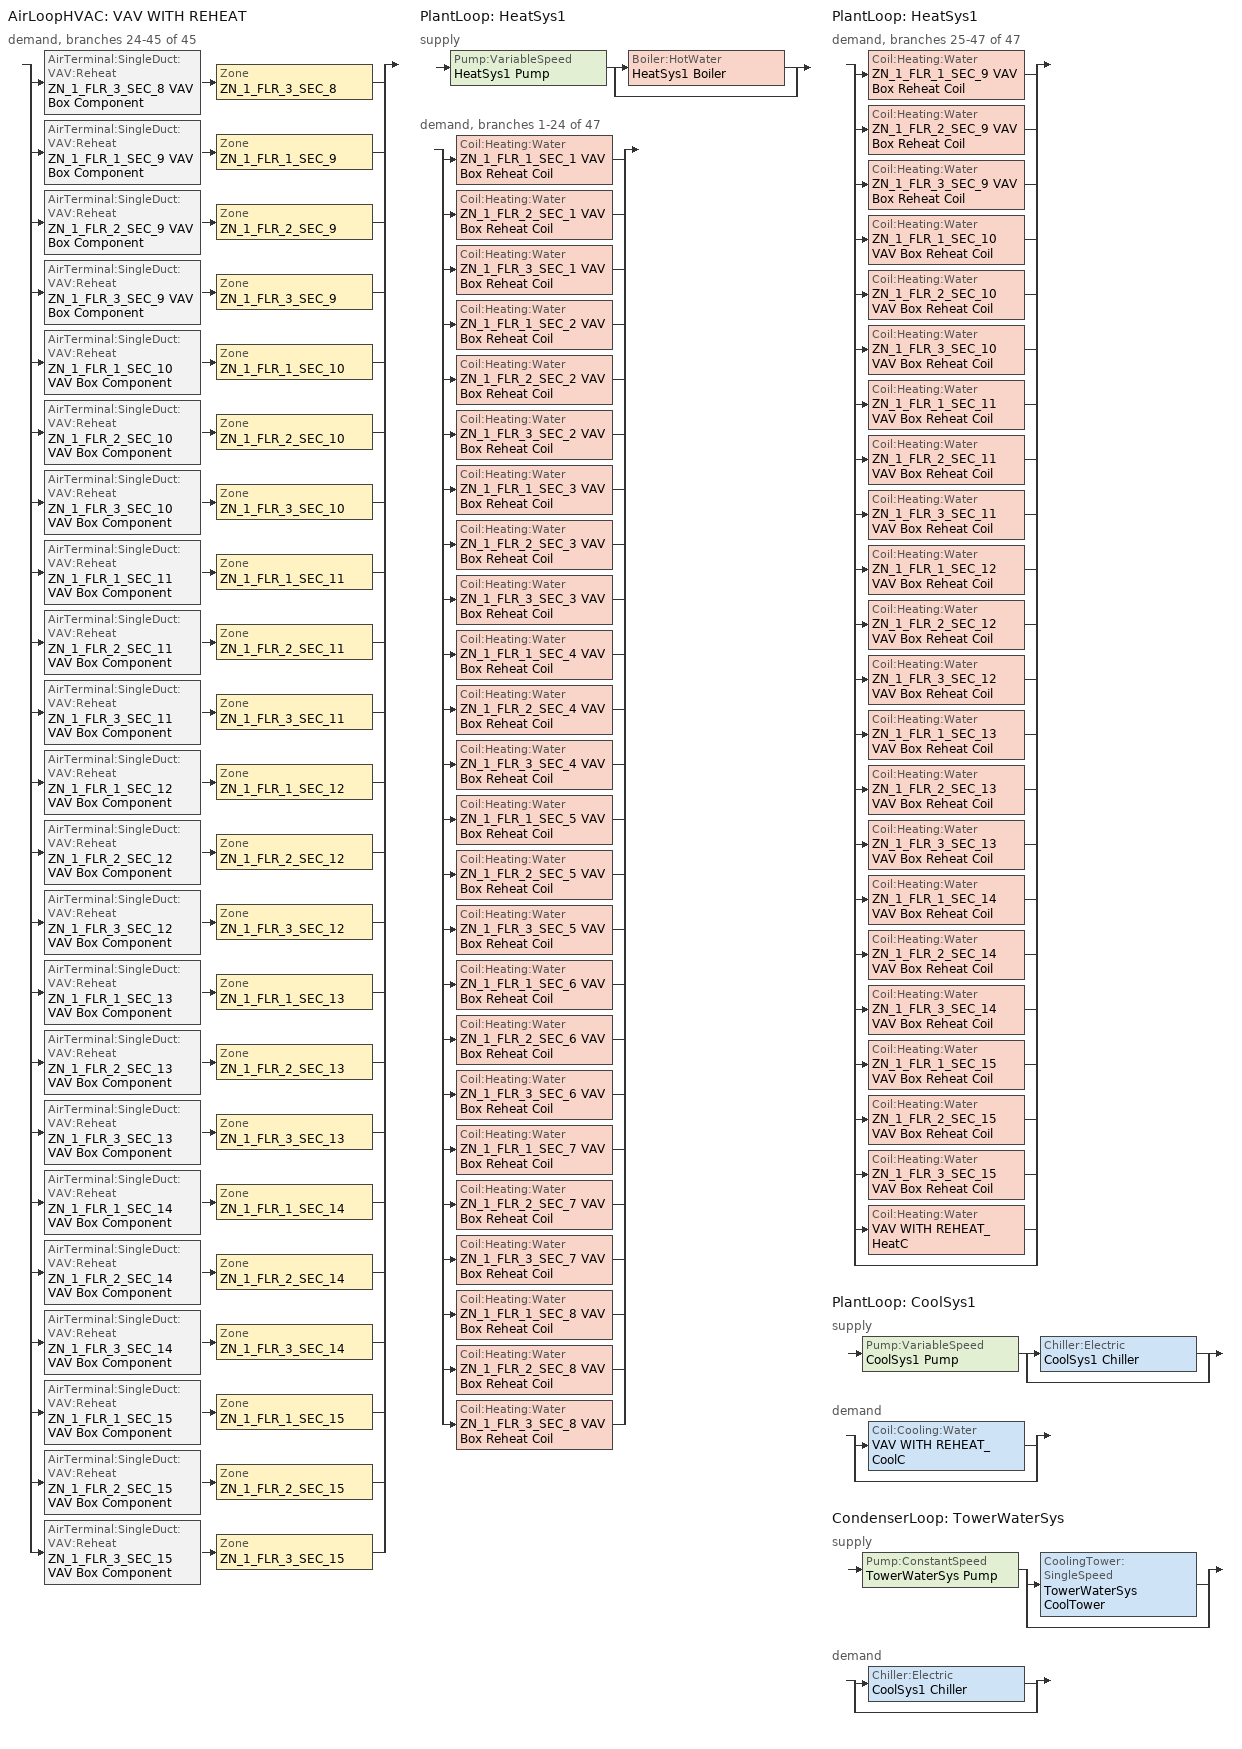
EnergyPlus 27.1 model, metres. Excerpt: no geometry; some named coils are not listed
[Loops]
AirLoopHVAC 'VAV WITH REHEAT'
 demand, branches 24-45 of 45: split
  | AirTerminal:SingleDuct:VAV:Reheat 'ZN_1_FLR_3_SEC_8 VAV Box Component' > Zone 'ZN_1_FLR_3_SEC_8'
  | AirTerminal:SingleDuct:VAV:Reheat 'ZN_1_FLR_1_SEC_9 VAV Box Component' > Zone 'ZN_1_FLR_1_SEC_9'
  | AirTerminal:SingleDuct:VAV:Reheat 'ZN_1_FLR_2_SEC_9 VAV Box Component' > Zone 'ZN_1_FLR_2_SEC_9'
  | AirTerminal:SingleDuct:VAV:Reheat 'ZN_1_FLR_3_SEC_9 VAV Box Component' > Zone 'ZN_1_FLR_3_SEC_9'
  | AirTerminal:SingleDuct:VAV:Reheat 'ZN_1_FLR_1_SEC_10 VAV Box Component' > Zone 'ZN_1_FLR_1_SEC_10'
  | AirTerminal:SingleDuct:VAV:Reheat 'ZN_1_FLR_2_SEC_10 VAV Box Component' > Zone 'ZN_1_FLR_2_SEC_10'
  | AirTerminal:SingleDuct:VAV:Reheat 'ZN_1_FLR_3_SEC_10 VAV Box Component' > Zone 'ZN_1_FLR_3_SEC_10'
  | AirTerminal:SingleDuct:VAV:Reheat 'ZN_1_FLR_1_SEC_11 VAV Box Component' > Zone 'ZN_1_FLR_1_SEC_11'
  | AirTerminal:SingleDuct:VAV:Reheat 'ZN_1_FLR_2_SEC_11 VAV Box Component' > Zone 'ZN_1_FLR_2_SEC_11'
  | AirTerminal:SingleDuct:VAV:Reheat 'ZN_1_FLR_3_SEC_11 VAV Box Component' > Zone 'ZN_1_FLR_3_SEC_11'
  | AirTerminal:SingleDuct:VAV:Reheat 'ZN_1_FLR_1_SEC_12 VAV Box Component' > Zone 'ZN_1_FLR_1_SEC_12'
  | AirTerminal:SingleDuct:VAV:Reheat 'ZN_1_FLR_2_SEC_12 VAV Box Component' > Zone 'ZN_1_FLR_2_SEC_12'
  | AirTerminal:SingleDuct:VAV:Reheat 'ZN_1_FLR_3_SEC_12 VAV Box Component' > Zone 'ZN_1_FLR_3_SEC_12'
  | AirTerminal:SingleDuct:VAV:Reheat 'ZN_1_FLR_1_SEC_13 VAV Box Component' > Zone 'ZN_1_FLR_1_SEC_13'
  | AirTerminal:SingleDuct:VAV:Reheat 'ZN_1_FLR_2_SEC_13 VAV Box Component' > Zone 'ZN_1_FLR_2_SEC_13'
  | AirTerminal:SingleDuct:VAV:Reheat 'ZN_1_FLR_3_SEC_13 VAV Box Component' > Zone 'ZN_1_FLR_3_SEC_13'
  | AirTerminal:SingleDuct:VAV:Reheat 'ZN_1_FLR_1_SEC_14 VAV Box Component' > Zone 'ZN_1_FLR_1_SEC_14'
  | AirTerminal:SingleDuct:VAV:Reheat 'ZN_1_FLR_2_SEC_14 VAV Box Component' > Zone 'ZN_1_FLR_2_SEC_14'
  | AirTerminal:SingleDuct:VAV:Reheat 'ZN_1_FLR_3_SEC_14 VAV Box Component' > Zone 'ZN_1_FLR_3_SEC_14'
  | AirTerminal:SingleDuct:VAV:Reheat 'ZN_1_FLR_1_SEC_15 VAV Box Component' > Zone 'ZN_1_FLR_1_SEC_15'
  | AirTerminal:SingleDuct:VAV:Reheat 'ZN_1_FLR_2_SEC_15 VAV Box Component' > Zone 'ZN_1_FLR_2_SEC_15'
  | AirTerminal:SingleDuct:VAV:Reheat 'ZN_1_FLR_3_SEC_15 VAV Box Component' > Zone 'ZN_1_FLR_3_SEC_15'
PlantLoop 'HeatSys1'
 supply: Pump:VariableSpeed 'HeatSys1 Pump' > split
  | Boiler:HotWater 'HeatSys1 Boiler'
  | bypass
 demand, branches 1-24 of 47: split
  | Coil:Heating:Water 'ZN_1_FLR_1_SEC_1 VAV Box Reheat Coil'
  | Coil:Heating:Water 'ZN_1_FLR_2_SEC_1 VAV Box Reheat Coil'
  | Coil:Heating:Water 'ZN_1_FLR_3_SEC_1 VAV Box Reheat Coil'
  | Coil:Heating:Water 'ZN_1_FLR_1_SEC_2 VAV Box Reheat Coil'
  | Coil:Heating:Water 'ZN_1_FLR_2_SEC_2 VAV Box Reheat Coil'
  | Coil:Heating:Water 'ZN_1_FLR_3_SEC_2 VAV Box Reheat Coil'
  | Coil:Heating:Water 'ZN_1_FLR_1_SEC_3 VAV Box Reheat Coil'
  | Coil:Heating:Water 'ZN_1_FLR_2_SEC_3 VAV Box Reheat Coil'
  | Coil:Heating:Water 'ZN_1_FLR_3_SEC_3 VAV Box Reheat Coil'
  | Coil:Heating:Water 'ZN_1_FLR_1_SEC_4 VAV Box Reheat Coil'
  | Coil:Heating:Water 'ZN_1_FLR_2_SEC_4 VAV Box Reheat Coil'
  | Coil:Heating:Water 'ZN_1_FLR_3_SEC_4 VAV Box Reheat Coil'
  | Coil:Heating:Water 'ZN_1_FLR_1_SEC_5 VAV Box Reheat Coil'
  | Coil:Heating:Water 'ZN_1_FLR_2_SEC_5 VAV Box Reheat Coil'
  | Coil:Heating:Water 'ZN_1_FLR_3_SEC_5 VAV Box Reheat Coil'
  | Coil:Heating:Water 'ZN_1_FLR_1_SEC_6 VAV Box Reheat Coil'
  | Coil:Heating:Water 'ZN_1_FLR_2_SEC_6 VAV Box Reheat Coil'
  | Coil:Heating:Water 'ZN_1_FLR_3_SEC_6 VAV Box Reheat Coil'
  | Coil:Heating:Water 'ZN_1_FLR_1_SEC_7 VAV Box Reheat Coil'
  | Coil:Heating:Water 'ZN_1_FLR_2_SEC_7 VAV Box Reheat Coil'
  | Coil:Heating:Water 'ZN_1_FLR_3_SEC_7 VAV Box Reheat Coil'
  | Coil:Heating:Water 'ZN_1_FLR_1_SEC_8 VAV Box Reheat Coil'
  | Coil:Heating:Water 'ZN_1_FLR_2_SEC_8 VAV Box Reheat Coil'
  | Coil:Heating:Water 'ZN_1_FLR_3_SEC_8 VAV Box Reheat Coil'
PlantLoop 'HeatSys1'
 demand, branches 25-47 of 47: split
  | Coil:Heating:Water 'ZN_1_FLR_1_SEC_9 VAV Box Reheat Coil'
  | Coil:Heating:Water 'ZN_1_FLR_2_SEC_9 VAV Box Reheat Coil'
  | Coil:Heating:Water 'ZN_1_FLR_3_SEC_9 VAV Box Reheat Coil'
  | Coil:Heating:Water 'ZN_1_FLR_1_SEC_10 VAV Box Reheat Coil'
  | Coil:Heating:Water 'ZN_1_FLR_2_SEC_10 VAV Box Reheat Coil'
  | Coil:Heating:Water 'ZN_1_FLR_3_SEC_10 VAV Box Reheat Coil'
  | Coil:Heating:Water 'ZN_1_FLR_1_SEC_11 VAV Box Reheat Coil'
  | Coil:Heating:Water 'ZN_1_FLR_2_SEC_11 VAV Box Reheat Coil'
  | Coil:Heating:Water 'ZN_1_FLR_3_SEC_11 VAV Box Reheat Coil'
  | Coil:Heating:Water 'ZN_1_FLR_1_SEC_12 VAV Box Reheat Coil'
  | Coil:Heating:Water 'ZN_1_FLR_2_SEC_12 VAV Box Reheat Coil'
  | Coil:Heating:Water 'ZN_1_FLR_3_SEC_12 VAV Box Reheat Coil'
  | Coil:Heating:Water 'ZN_1_FLR_1_SEC_13 VAV Box Reheat Coil'
  | Coil:Heating:Water 'ZN_1_FLR_2_SEC_13 VAV Box Reheat Coil'
  | Coil:Heating:Water 'ZN_1_FLR_3_SEC_13 VAV Box Reheat Coil'
  | Coil:Heating:Water 'ZN_1_FLR_1_SEC_14 VAV Box Reheat Coil'
  | Coil:Heating:Water 'ZN_1_FLR_2_SEC_14 VAV Box Reheat Coil'
  | Coil:Heating:Water 'ZN_1_FLR_3_SEC_14 VAV Box Reheat Coil'
  | Coil:Heating:Water 'ZN_1_FLR_1_SEC_15 VAV Box Reheat Coil'
  | Coil:Heating:Water 'ZN_1_FLR_2_SEC_15 VAV Box Reheat Coil'
  | Coil:Heating:Water 'ZN_1_FLR_3_SEC_15 VAV Box Reheat Coil'
  | Coil:Heating:Water 'VAV WITH REHEAT_HeatC'
  | bypass
PlantLoop 'CoolSys1'
 supply: Pump:VariableSpeed 'CoolSys1 Pump' > split
  | Chiller:Electric 'CoolSys1 Chiller'
  | bypass
 demand: split
  | Coil:Cooling:Water 'VAV WITH REHEAT_CoolC'
  | bypass
CondenserLoop 'TowerWaterSys'
 supply: Pump:ConstantSpeed 'TowerWaterSys Pump' > split
  | CoolingTower:SingleSpeed 'TowerWaterSys CoolTower'
  | bypass
 demand: split
  | Chiller:Electric 'CoolSys1 Chiller'
  | bypass
[ComponentCost:LineItem]
Name | Line Item Type | Item | Cost per Each {$} | Quantity | Cost per Unit of Output Capacity {$/kW}
Daylighting:ZN_1_FLR_3_SEC_8 | Daylighting:Controls | ZN_1_FLR_3_SEC_8 | 1 | 0
Infiltration:ZN_1_FLR_3_SEC_8 | General | ZN_1_FLR_3_SEC_8 | 1 | 0.0362
People:ZN_1_FLR_3_SEC_8 | General | ZN_1_FLR_3_SEC_8 | 1 | 2.6803
LIGHTING EQUIP:ZN_1_FLR_3_SEC_8 | Lights | ZN_1_FLR_3_SEC_8 |  |  | 1
ELECTRIC EQUIPMENT:ZN_1_FLR_3_SEC_8:MiscPlug | General | ZN_1_FLR_3_SEC_8 | 1 | 0.5388
Daylighting:ZN_1_FLR_1_SEC_9 | Daylighting:Controls | ZN_1_FLR_1_SEC_9 | 1 | 0
Infiltration:ZN_1_FLR_1_SEC_9 | General | ZN_1_FLR_1_SEC_9 | 1 | 0.0351
People:ZN_1_FLR_1_SEC_9 | General | ZN_1_FLR_1_SEC_9 | 1 | 2.6035
LIGHTING EQUIP:ZN_1_FLR_1_SEC_9 | Lights | ZN_1_FLR_1_SEC_9 |  |  | 1
ELECTRIC EQUIPMENT:ZN_1_FLR_1_SEC_9:MiscPlug | General | ZN_1_FLR_1_SEC_9 | 1 | 0.5234
Daylighting:ZN_1_FLR_2_SEC_9 | Daylighting:Controls | ZN_1_FLR_2_SEC_9 | 1 | 0
Infiltration:ZN_1_FLR_2_SEC_9 | General | ZN_1_FLR_2_SEC_9 | 1 | 0.0351
People:ZN_1_FLR_2_SEC_9 | General | ZN_1_FLR_2_SEC_9 | 1 | 2.6035
LIGHTING EQUIP:ZN_1_FLR_2_SEC_9 | Lights | ZN_1_FLR_2_SEC_9 |  |  | 1
ELECTRIC EQUIPMENT:ZN_1_FLR_2_SEC_9:MiscPlug | General | ZN_1_FLR_2_SEC_9 | 1 | 0.5234
Daylighting:ZN_1_FLR_3_SEC_9 | Daylighting:Controls | ZN_1_FLR_3_SEC_9 | 1 | 0
Infiltration:ZN_1_FLR_3_SEC_9 | General | ZN_1_FLR_3_SEC_9 | 1 | 0.0351
People:ZN_1_FLR_3_SEC_9 | General | ZN_1_FLR_3_SEC_9 | 1 | 2.6035
LIGHTING EQUIP:ZN_1_FLR_3_SEC_9 | Lights | ZN_1_FLR_3_SEC_9 |  |  | 1
ELECTRIC EQUIPMENT:ZN_1_FLR_3_SEC_9:MiscPlug | General | ZN_1_FLR_3_SEC_9 | 1 | 0.5234
Daylighting:ZN_1_FLR_1_SEC_10 | Daylighting:Controls | ZN_1_FLR_1_SEC_10 | 1 | 0
Infiltration:ZN_1_FLR_1_SEC_10 | General | ZN_1_FLR_1_SEC_10 | 1 | 0.0362
People:ZN_1_FLR_1_SEC_10 | General | ZN_1_FLR_1_SEC_10 | 1 | 2.6803
LIGHTING EQUIP:ZN_1_FLR_1_SEC_10 | Lights | ZN_1_FLR_1_SEC_10 |  |  | 1
ELECTRIC EQUIPMENT:ZN_1_FLR_1_SEC_10:MiscPlug | General | ZN_1_FLR_1_SEC_10 | 1 | 0.5388
Daylighting:ZN_1_FLR_2_SEC_10 | Daylighting:Controls | ZN_1_FLR_2_SEC_10 | 1 | 0
Infiltration:ZN_1_FLR_2_SEC_10 | General | ZN_1_FLR_2_SEC_10 | 1 | 0.0362
People:ZN_1_FLR_2_SEC_10 | General | ZN_1_FLR_2_SEC_10 | 1 | 2.6803
LIGHTING EQUIP:ZN_1_FLR_2_SEC_10 | Lights | ZN_1_FLR_2_SEC_10 |  |  | 1
ELECTRIC EQUIPMENT:ZN_1_FLR_2_SEC_10:MiscPlug | General | ZN_1_FLR_2_SEC_10 | 1 | 0.5388
Daylighting:ZN_1_FLR_3_SEC_10 | Daylighting:Controls | ZN_1_FLR_3_SEC_10 | 1 | 0
Infiltration:ZN_1_FLR_3_SEC_10 | General | ZN_1_FLR_3_SEC_10 | 1 | 0.0362
People:ZN_1_FLR_3_SEC_10 | General | ZN_1_FLR_3_SEC_10 | 1 | 2.6803
LIGHTING EQUIP:ZN_1_FLR_3_SEC_10 | Lights | ZN_1_FLR_3_SEC_10 |  |  | 1
ELECTRIC EQUIPMENT:ZN_1_FLR_3_SEC_10:MiscPlug | General | ZN_1_FLR_3_SEC_10 | 1 | 0.5388
Daylighting:ZN_1_FLR_1_SEC_11 | Daylighting:Controls | ZN_1_FLR_1_SEC_11 | 1 | 0
Infiltration:ZN_1_FLR_1_SEC_11 | General | ZN_1_FLR_1_SEC_11 | 1 | 0.0252
People:ZN_1_FLR_1_SEC_11 | General | ZN_1_FLR_1_SEC_11 | 1 | 1.8637
LIGHTING EQUIP:ZN_1_FLR_1_SEC_11 | Lights | ZN_1_FLR_1_SEC_11 |  |  | 1
ELECTRIC EQUIPMENT:ZN_1_FLR_1_SEC_11:MiscPlug | General | ZN_1_FLR_1_SEC_11 | 1 | 0.3746
Daylighting:ZN_1_FLR_2_SEC_11 | Daylighting:Controls | ZN_1_FLR_2_SEC_11 | 1 | 0
Infiltration:ZN_1_FLR_2_SEC_11 | General | ZN_1_FLR_2_SEC_11 | 1 | 0.0252
People:ZN_1_FLR_2_SEC_11 | General | ZN_1_FLR_2_SEC_11 | 1 | 1.8637
LIGHTING EQUIP:ZN_1_FLR_2_SEC_11 | Lights | ZN_1_FLR_2_SEC_11 |  |  | 1
ELECTRIC EQUIPMENT:ZN_1_FLR_2_SEC_11:MiscPlug | General | ZN_1_FLR_2_SEC_11 | 1 | 0.3746
Daylighting:ZN_1_FLR_3_SEC_11 | Daylighting:Controls | ZN_1_FLR_3_SEC_11 | 1 | 0
Infiltration:ZN_1_FLR_3_SEC_11 | General | ZN_1_FLR_3_SEC_11 | 1 | 0.0252
People:ZN_1_FLR_3_SEC_11 | General | ZN_1_FLR_3_SEC_11 | 1 | 1.8637
LIGHTING EQUIP:ZN_1_FLR_3_SEC_11 | Lights | ZN_1_FLR_3_SEC_11 |  |  | 1
ELECTRIC EQUIPMENT:ZN_1_FLR_3_SEC_11:MiscPlug | General | ZN_1_FLR_3_SEC_11 | 1 | 0.3746
Daylighting:ZN_1_FLR_1_SEC_12 | Daylighting:Controls | ZN_1_FLR_1_SEC_12 | 1 | 0
Infiltration:ZN_1_FLR_1_SEC_12 | General | ZN_1_FLR_1_SEC_12 | 1 | 0.0855
People:ZN_1_FLR_1_SEC_12 | General | ZN_1_FLR_1_SEC_12 | 1 | 6.3309
LIGHTING EQUIP:ZN_1_FLR_1_SEC_12 | Lights | ZN_1_FLR_1_SEC_12 |  |  | 1
ELECTRIC EQUIPMENT:ZN_1_FLR_1_SEC_12:MiscPlug | General | ZN_1_FLR_1_SEC_12 | 1 | 1.2727
Daylighting:ZN_1_FLR_2_SEC_12 | Daylighting:Controls | ZN_1_FLR_2_SEC_12 | 1 | 0
Infiltration:ZN_1_FLR_2_SEC_12 | General | ZN_1_FLR_2_SEC_12 | 1 | 0.0855
People:ZN_1_FLR_2_SEC_12 | General | ZN_1_FLR_2_SEC_12 | 1 | 6.3309
LIGHTING EQUIP:ZN_1_FLR_2_SEC_12 | Lights | ZN_1_FLR_2_SEC_12 |  |  | 1
ELECTRIC EQUIPMENT:ZN_1_FLR_2_SEC_12:MiscPlug | General | ZN_1_FLR_2_SEC_12 | 1 | 1.2727
Daylighting:ZN_1_FLR_3_SEC_12 | Daylighting:Controls | ZN_1_FLR_3_SEC_12 | 1 | 0
Infiltration:ZN_1_FLR_3_SEC_12 | General | ZN_1_FLR_3_SEC_12 | 1 | 0.0855
People:ZN_1_FLR_3_SEC_12 | General | ZN_1_FLR_3_SEC_12 | 1 | 6.3309
LIGHTING EQUIP:ZN_1_FLR_3_SEC_12 | Lights | ZN_1_FLR_3_SEC_12 |  |  | 1
ELECTRIC EQUIPMENT:ZN_1_FLR_3_SEC_12:MiscPlug | General | ZN_1_FLR_3_SEC_12 | 1 | 1.2727
Infiltration:ZN_1_FLR_1_SEC_13 | General | ZN_1_FLR_1_SEC_13 | 1 | 0.0954
People:ZN_1_FLR_1_SEC_13 | General | ZN_1_FLR_1_SEC_13 | 1 | 7.0708
LIGHTING EQUIP:ZN_1_FLR_1_SEC_13 | Lights | ZN_1_FLR_1_SEC_13 |  |  | 1
ELECTRIC EQUIPMENT:ZN_1_FLR_1_SEC_13:MiscPlug | General | ZN_1_FLR_1_SEC_13 | 1 | 1.4214
Infiltration:ZN_1_FLR_2_SEC_13 | General | ZN_1_FLR_2_SEC_13 | 1 | 0.0954
People:ZN_1_FLR_2_SEC_13 | General | ZN_1_FLR_2_SEC_13 | 1 | 7.0708
LIGHTING EQUIP:ZN_1_FLR_2_SEC_13 | Lights | ZN_1_FLR_2_SEC_13 |  |  | 1
ELECTRIC EQUIPMENT:ZN_1_FLR_2_SEC_13:MiscPlug | General | ZN_1_FLR_2_SEC_13 | 1 | 1.4214
Infiltration:ZN_1_FLR_3_SEC_13 | General | ZN_1_FLR_3_SEC_13 | 1 | 0.0954
People:ZN_1_FLR_3_SEC_13 | General | ZN_1_FLR_3_SEC_13 | 1 | 7.0708
LIGHTING EQUIP:ZN_1_FLR_3_SEC_13 | Lights | ZN_1_FLR_3_SEC_13 |  |  | 1
ELECTRIC EQUIPMENT:ZN_1_FLR_3_SEC_13:MiscPlug | General | ZN_1_FLR_3_SEC_13 | 1 | 1.4214
Infiltration:ZN_1_FLR_1_SEC_14 | General | ZN_1_FLR_1_SEC_14 | 1 | 0.0087
People:ZN_1_FLR_1_SEC_14 | General | ZN_1_FLR_1_SEC_14 | 1 | 0.6436
LIGHTING EQUIP:ZN_1_FLR_1_SEC_14 | Lights | ZN_1_FLR_1_SEC_14 |  |  | 1
ELECTRIC EQUIPMENT:ZN_1_FLR_1_SEC_14:MiscPlug | General | ZN_1_FLR_1_SEC_14 | 1 | 0.1294
Infiltration:ZN_1_FLR_2_SEC_14 | General | ZN_1_FLR_2_SEC_14 | 1 | 0.0087
People:ZN_1_FLR_2_SEC_14 | General | ZN_1_FLR_2_SEC_14 | 1 | 0.6436
LIGHTING EQUIP:ZN_1_FLR_2_SEC_14 | Lights | ZN_1_FLR_2_SEC_14 |  |  | 1
ELECTRIC EQUIPMENT:ZN_1_FLR_2_SEC_14:MiscPlug | General | ZN_1_FLR_2_SEC_14 | 1 | 0.1294
Infiltration:ZN_1_FLR_3_SEC_14 | General | ZN_1_FLR_3_SEC_14 | 1 | 0.0087
People:ZN_1_FLR_3_SEC_14 | General | ZN_1_FLR_3_SEC_14 | 1 | 0.6436
LIGHTING EQUIP:ZN_1_FLR_3_SEC_14 | Lights | ZN_1_FLR_3_SEC_14 |  |  | 1
ELECTRIC EQUIPMENT:ZN_1_FLR_3_SEC_14:MiscPlug | General | ZN_1_FLR_3_SEC_14 | 1 | 0.1294
Infiltration:ZN_1_FLR_1_SEC_15 | General | ZN_1_FLR_1_SEC_15 | 1 | 0.0954
People:ZN_1_FLR_1_SEC_15 | General | ZN_1_FLR_1_SEC_15 | 1 | 7.0708
LIGHTING EQUIP:ZN_1_FLR_1_SEC_15 | Lights | ZN_1_FLR_1_SEC_15 |  |  | 1
ELECTRIC EQUIPMENT:ZN_1_FLR_1_SEC_15:MiscPlug | General | ZN_1_FLR_1_SEC_15 | 1 | 1.4214
Infiltration:ZN_1_FLR_2_SEC_15 | General | ZN_1_FLR_2_SEC_15 | 1 | 0.0954
People:ZN_1_FLR_2_SEC_15 | General | ZN_1_FLR_2_SEC_15 | 1 | 7.0708
LIGHTING EQUIP:ZN_1_FLR_2_SEC_15 | Lights | ZN_1_FLR_2_SEC_15 |  |  | 1
ELECTRIC EQUIPMENT:ZN_1_FLR_2_SEC_15:MiscPlug | General | ZN_1_FLR_2_SEC_15 | 1 | 1.4214
Infiltration:ZN_1_FLR_3_SEC_15 | General | ZN_1_FLR_3_SEC_15 | 1 | 0.0954
People:ZN_1_FLR_3_SEC_15 | General | ZN_1_FLR_3_SEC_15 | 1 | 7.0708
LIGHTING EQUIP:ZN_1_FLR_3_SEC_15 | Lights | ZN_1_FLR_3_SEC_15 |  |  | 1
ELECTRIC EQUIPMENT:ZN_1_FLR_3_SEC_15:MiscPlug | General | ZN_1_FLR_3_SEC_15 | 1 | 1.4214
[Sizing:Zone] Zone Cooling Design Supply Air Temperature Input Method=SupplyAirTemperature; Zone Cooling Design Supply Air Temperature {C}=14; Zone Heating Design Supply Air Temperature Input Method=SupplyAirTemperature; Zone Heating Design Supply Air Temperature {C}=40; Zone Cooling Design Supply Air Humidity Ratio {kgWater/kgDryAir}=0.0085; Zone Heating Design Supply Air Humidity Ratio {kgWater/kgDryAir}=0.008; Zone Heating Sizing Factor=0; Zone Cooling Sizing Factor=0; Cooling Design Air Flow Method=DesignDay; Cooling Design Air Flow Rate {m3/s}=0; Cooling Minimum Air Flow {m3/s}=0; Cooling Minimum Air Flow Fraction=0; Heating Design Air Flow Method=DesignDay; Heating Design Air Flow Rate {m3/s}=0
Name | Design Specification Outdoor Air Object
ZN_1_FLR_3_SEC_8 | SZ DSOA ZN_1_FLR_3_SEC_8
ZN_1_FLR_1_SEC_9 | SZ DSOA ZN_1_FLR_1_SEC_9
ZN_1_FLR_2_SEC_9 | SZ DSOA ZN_1_FLR_2_SEC_9
ZN_1_FLR_3_SEC_9 | SZ DSOA ZN_1_FLR_3_SEC_9
ZN_1_FLR_1_SEC_10 | SZ DSOA ZN_1_FLR_1_SEC_10
ZN_1_FLR_2_SEC_10 | SZ DSOA ZN_1_FLR_2_SEC_10
ZN_1_FLR_3_SEC_10 | SZ DSOA ZN_1_FLR_3_SEC_10
ZN_1_FLR_1_SEC_11 | SZ DSOA ZN_1_FLR_1_SEC_11
ZN_1_FLR_2_SEC_11 | SZ DSOA ZN_1_FLR_2_SEC_11
ZN_1_FLR_3_SEC_11 | SZ DSOA ZN_1_FLR_3_SEC_11
ZN_1_FLR_1_SEC_12 | SZ DSOA ZN_1_FLR_1_SEC_12
ZN_1_FLR_2_SEC_12 | SZ DSOA ZN_1_FLR_2_SEC_12
ZN_1_FLR_3_SEC_12 | SZ DSOA ZN_1_FLR_3_SEC_12
ZN_1_FLR_1_SEC_13 | SZ DSOA ZN_1_FLR_1_SEC_13
ZN_1_FLR_2_SEC_13 | SZ DSOA ZN_1_FLR_2_SEC_13
ZN_1_FLR_3_SEC_13 | SZ DSOA ZN_1_FLR_3_SEC_13
ZN_1_FLR_1_SEC_14 | SZ DSOA ZN_1_FLR_1_SEC_14
ZN_1_FLR_2_SEC_14 | SZ DSOA ZN_1_FLR_2_SEC_14
ZN_1_FLR_3_SEC_14 | SZ DSOA ZN_1_FLR_3_SEC_14
ZN_1_FLR_1_SEC_15 | SZ DSOA ZN_1_FLR_1_SEC_15
ZN_1_FLR_2_SEC_15 | SZ DSOA ZN_1_FLR_2_SEC_15
ZN_1_FLR_3_SEC_15 | SZ DSOA ZN_1_FLR_3_SEC_15
[DesignSpecification:OutdoorAir] Outdoor Air Method=Flow/Zone; Outdoor Air Flow per Zone Floor Area {m3/s-m2}=0
Name | Outdoor Air Flow per Zone {m3/s}
SZ DSOA ZN_1_FLR_3_SEC_8; SZ DSOA ZN_1_FLR_1_SEC_10; SZ DSOA ZN_1_FLR_2_SEC_10; SZ DSOA ZN_1_FLR_3_SEC_10 | 0.0268905
SZ DSOA ZN_1_FLR_1_SEC_9; SZ DSOA ZN_1_FLR_2_SEC_9; SZ DSOA ZN_1_FLR_3_SEC_9 | 0.0261197
SZ DSOA ZN_1_FLR_1_SEC_11; SZ DSOA ZN_1_FLR_2_SEC_11; SZ DSOA ZN_1_FLR_3_SEC_11 | 0.0186979
SZ DSOA ZN_1_FLR_1_SEC_12; SZ DSOA ZN_1_FLR_2_SEC_12; SZ DSOA ZN_1_FLR_3_SEC_12 | 0.0635154
SZ DSOA ZN_1_FLR_1_SEC_13; SZ DSOA ZN_1_FLR_2_SEC_13; SZ DSOA ZN_1_FLR_3_SEC_13; SZ DSOA ZN_1_FLR_1_SEC_15; SZ DSOA ZN_1_FLR_2_SEC_15; SZ DSOA ZN_1_FLR_3_SEC_15 | 0.070939
SZ DSOA ZN_1_FLR_1_SEC_14; SZ DSOA ZN_1_FLR_2_SEC_14; SZ DSOA ZN_1_FLR_3_SEC_14 | 0.00645702
[ZoneControl:Thermostat] Control Type Schedule=Dual Zone Control Type Sched
Name | Zone or ZoneList | Control 1
ZN_1_FLR_3_SEC_8 Thermostat | ZN_1_FLR_3_SEC_8 | ZN_1_FLR_3_SEC_8 DualSPSched
ZN_1_FLR_1_SEC_9 Thermostat | ZN_1_FLR_1_SEC_9 | ZN_1_FLR_1_SEC_9 DualSPSched
ZN_1_FLR_2_SEC_9 Thermostat | ZN_1_FLR_2_SEC_9 | ZN_1_FLR_2_SEC_9 DualSPSched
ZN_1_FLR_3_SEC_9 Thermostat | ZN_1_FLR_3_SEC_9 | ZN_1_FLR_3_SEC_9 DualSPSched
ZN_1_FLR_1_SEC_10 Thermostat | ZN_1_FLR_1_SEC_10 | ZN_1_FLR_1_SEC_10 DualSPSched
ZN_1_FLR_2_SEC_10 Thermostat | ZN_1_FLR_2_SEC_10 | ZN_1_FLR_2_SEC_10 DualSPSched
ZN_1_FLR_3_SEC_10 Thermostat | ZN_1_FLR_3_SEC_10 | ZN_1_FLR_3_SEC_10 DualSPSched
ZN_1_FLR_1_SEC_11 Thermostat | ZN_1_FLR_1_SEC_11 | ZN_1_FLR_1_SEC_11 DualSPSched
ZN_1_FLR_2_SEC_11 Thermostat | ZN_1_FLR_2_SEC_11 | ZN_1_FLR_2_SEC_11 DualSPSched
ZN_1_FLR_3_SEC_11 Thermostat | ZN_1_FLR_3_SEC_11 | ZN_1_FLR_3_SEC_11 DualSPSched
ZN_1_FLR_1_SEC_12 Thermostat | ZN_1_FLR_1_SEC_12 | ZN_1_FLR_1_SEC_12 DualSPSched
ZN_1_FLR_2_SEC_12 Thermostat | ZN_1_FLR_2_SEC_12 | ZN_1_FLR_2_SEC_12 DualSPSched
ZN_1_FLR_3_SEC_12 Thermostat | ZN_1_FLR_3_SEC_12 | ZN_1_FLR_3_SEC_12 DualSPSched
ZN_1_FLR_1_SEC_13 Thermostat | ZN_1_FLR_1_SEC_13 | ZN_1_FLR_1_SEC_13 DualSPSched
ZN_1_FLR_2_SEC_13 Thermostat | ZN_1_FLR_2_SEC_13 | ZN_1_FLR_2_SEC_13 DualSPSched
ZN_1_FLR_3_SEC_13 Thermostat | ZN_1_FLR_3_SEC_13 | ZN_1_FLR_3_SEC_13 DualSPSched
ZN_1_FLR_1_SEC_14 Thermostat | ZN_1_FLR_1_SEC_14 | ZN_1_FLR_1_SEC_14 DualSPSched
ZN_1_FLR_2_SEC_14 Thermostat | ZN_1_FLR_2_SEC_14 | ZN_1_FLR_2_SEC_14 DualSPSched
ZN_1_FLR_3_SEC_14 Thermostat | ZN_1_FLR_3_SEC_14 | ZN_1_FLR_3_SEC_14 DualSPSched
ZN_1_FLR_1_SEC_15 Thermostat | ZN_1_FLR_1_SEC_15 | ZN_1_FLR_1_SEC_15 DualSPSched
ZN_1_FLR_2_SEC_15 Thermostat | ZN_1_FLR_2_SEC_15 | ZN_1_FLR_2_SEC_15 DualSPSched
ZN_1_FLR_3_SEC_15 Thermostat | ZN_1_FLR_3_SEC_15 | ZN_1_FLR_3_SEC_15 DualSPSched
[ThermostatSetpoint:DualSetpoint] Heating Setpoint Temperature Schedule=HtgSetP_Sch; Cooling Setpoint Temperature Schedule=ClgSetP_Sch
ZN_1_FLR_3_SEC_8 DualSPSched; ZN_1_FLR_1_SEC_9 DualSPSched; ZN_1_FLR_2_SEC_9 DualSPSched; ZN_1_FLR_3_SEC_9 DualSPSched; ZN_1_FLR_1_SEC_10 DualSPSched; ZN_1_FLR_2_SEC_10 DualSPSched; ZN_1_FLR_3_SEC_10 DualSPSched; ZN_1_FLR_1_SEC_11 DualSPSched; ZN_1_FLR_2_SEC_11 DualSPSched; ZN_1_FLR_3_SEC_11 DualSPSched; ZN_1_FLR_1_SEC_12 DualSPSched; ZN_1_FLR_2_SEC_12 DualSPSched; ZN_1_FLR_3_SEC_12 DualSPSched; ZN_1_FLR_1_SEC_13 DualSPSched; ZN_1_FLR_2_SEC_13 DualSPSched; ZN_1_FLR_3_SEC_13 DualSPSched; ZN_1_FLR_1_SEC_14 DualSPSched; ZN_1_FLR_2_SEC_14 DualSPSched; ZN_1_FLR_3_SEC_14 DualSPSched; ZN_1_FLR_1_SEC_15 DualSPSched; ZN_1_FLR_2_SEC_15 DualSPSched; ZN_1_FLR_3_SEC_15 DualSPSched
[Zone equipment]
ZN_1_FLR_3_SEC_8: ZN_1_FLR_3_SEC_8 VAV Box Component
ZN_1_FLR_1_SEC_9: ZN_1_FLR_1_SEC_9 VAV Box Component
ZN_1_FLR_2_SEC_9: ZN_1_FLR_2_SEC_9 VAV Box Component
ZN_1_FLR_3_SEC_9: ZN_1_FLR_3_SEC_9 VAV Box Component
ZN_1_FLR_1_SEC_10: ZN_1_FLR_1_SEC_10 VAV Box Component
ZN_1_FLR_2_SEC_10: ZN_1_FLR_2_SEC_10 VAV Box Component
ZN_1_FLR_3_SEC_10: ZN_1_FLR_3_SEC_10 VAV Box Component
ZN_1_FLR_1_SEC_11: ZN_1_FLR_1_SEC_11 VAV Box Component
ZN_1_FLR_2_SEC_11: ZN_1_FLR_2_SEC_11 VAV Box Component
ZN_1_FLR_3_SEC_11: ZN_1_FLR_3_SEC_11 VAV Box Component
ZN_1_FLR_1_SEC_12: ZN_1_FLR_1_SEC_12 VAV Box Component
ZN_1_FLR_2_SEC_12: ZN_1_FLR_2_SEC_12 VAV Box Component
ZN_1_FLR_3_SEC_12: ZN_1_FLR_3_SEC_12 VAV Box Component
ZN_1_FLR_1_SEC_13: ZN_1_FLR_1_SEC_13 VAV Box Component
ZN_1_FLR_2_SEC_13: ZN_1_FLR_2_SEC_13 VAV Box Component
ZN_1_FLR_3_SEC_13: ZN_1_FLR_3_SEC_13 VAV Box Component
ZN_1_FLR_1_SEC_14: ZN_1_FLR_1_SEC_14 VAV Box Component
ZN_1_FLR_2_SEC_14: ZN_1_FLR_2_SEC_14 VAV Box Component
ZN_1_FLR_3_SEC_14: ZN_1_FLR_3_SEC_14 VAV Box Component
ZN_1_FLR_1_SEC_15: ZN_1_FLR_1_SEC_15 VAV Box Component
ZN_1_FLR_2_SEC_15: ZN_1_FLR_2_SEC_15 VAV Box Component
ZN_1_FLR_3_SEC_15: ZN_1_FLR_3_SEC_15 VAV Box Component
[AirTerminal:SingleDuct:VAV:Reheat] Availability Schedule=ALWAYS_ON; Maximum Air Flow Rate {m3/s}=AUTOSIZE; Zone Minimum Air Flow Input Method=Constant; Constant Minimum Air Flow Fraction=0.3; Maximum Hot Water or Steam Flow Rate {m3/s}=AUTOSIZE; Minimum Hot Water or Steam Flow Rate {m3/s}=0; Convergence Tolerance=0.001; Damper Heating Action=Reverse
Name | Reheat Coil
ZN_1_FLR_3_SEC_8 VAV Box Component | ZN_1_FLR_3_SEC_8 VAV Box Reheat Coil
ZN_1_FLR_1_SEC_9 VAV Box Component | ZN_1_FLR_1_SEC_9 VAV Box Reheat Coil
ZN_1_FLR_2_SEC_9 VAV Box Component | ZN_1_FLR_2_SEC_9 VAV Box Reheat Coil
ZN_1_FLR_3_SEC_9 VAV Box Component | ZN_1_FLR_3_SEC_9 VAV Box Reheat Coil
ZN_1_FLR_1_SEC_10 VAV Box Component | ZN_1_FLR_1_SEC_10 VAV Box Reheat Coil
ZN_1_FLR_2_SEC_10 VAV Box Component | ZN_1_FLR_2_SEC_10 VAV Box Reheat Coil
ZN_1_FLR_3_SEC_10 VAV Box Component | ZN_1_FLR_3_SEC_10 VAV Box Reheat Coil
ZN_1_FLR_1_SEC_11 VAV Box Component | ZN_1_FLR_1_SEC_11 VAV Box Reheat Coil
ZN_1_FLR_2_SEC_11 VAV Box Component | ZN_1_FLR_2_SEC_11 VAV Box Reheat Coil
ZN_1_FLR_3_SEC_11 VAV Box Component | ZN_1_FLR_3_SEC_11 VAV Box Reheat Coil
ZN_1_FLR_1_SEC_12 VAV Box Component | ZN_1_FLR_1_SEC_12 VAV Box Reheat Coil
ZN_1_FLR_2_SEC_12 VAV Box Component | ZN_1_FLR_2_SEC_12 VAV Box Reheat Coil
ZN_1_FLR_3_SEC_12 VAV Box Component | ZN_1_FLR_3_SEC_12 VAV Box Reheat Coil
ZN_1_FLR_1_SEC_13 VAV Box Component | ZN_1_FLR_1_SEC_13 VAV Box Reheat Coil
ZN_1_FLR_2_SEC_13 VAV Box Component | ZN_1_FLR_2_SEC_13 VAV Box Reheat Coil
ZN_1_FLR_3_SEC_13 VAV Box Component | ZN_1_FLR_3_SEC_13 VAV Box Reheat Coil
ZN_1_FLR_1_SEC_14 VAV Box Component | ZN_1_FLR_1_SEC_14 VAV Box Reheat Coil
ZN_1_FLR_2_SEC_14 VAV Box Component | ZN_1_FLR_2_SEC_14 VAV Box Reheat Coil
ZN_1_FLR_3_SEC_14 VAV Box Component | ZN_1_FLR_3_SEC_14 VAV Box Reheat Coil
ZN_1_FLR_1_SEC_15 VAV Box Component | ZN_1_FLR_1_SEC_15 VAV Box Reheat Coil
ZN_1_FLR_2_SEC_15 VAV Box Component | ZN_1_FLR_2_SEC_15 VAV Box Reheat Coil
ZN_1_FLR_3_SEC_15 VAV Box Component | ZN_1_FLR_3_SEC_15 VAV Box Reheat Coil
[Coil:Heating:Water] Availability Schedule=ALWAYS_ON; U-Factor Times Area Value {W/K}=AUTOSIZE; Maximum Water Flow Rate {m3/s}=AUTOSIZE; Performance Input Method=UFactorTimesAreaAndDesignWaterFlowRate; Rated Capacity {W}=AUTOSIZE; Rated Inlet Water Temperature {C}=82.2; Rated Inlet Air Temperature {C}=16.6; Rated Outlet Water Temperature {C}=71.1; Rated Outlet Air Temperature {C}=32.2
ZN_1_FLR_1_SEC_1 VAV Box Reheat Coil; ZN_1_FLR_2_SEC_1 VAV Box Reheat Coil; ZN_1_FLR_3_SEC_1 VAV Box Reheat Coil; ZN_1_FLR_1_SEC_2 VAV Box Reheat Coil; ZN_1_FLR_2_SEC_2 VAV Box Reheat Coil; ZN_1_FLR_3_SEC_2 VAV Box Reheat Coil; ZN_1_FLR_1_SEC_3 VAV Box Reheat Coil; ZN_1_FLR_2_SEC_3 VAV Box Reheat Coil; ZN_1_FLR_3_SEC_3 VAV Box Reheat Coil; ZN_1_FLR_1_SEC_4 VAV Box Reheat Coil; ZN_1_FLR_2_SEC_4 VAV Box Reheat Coil; ZN_1_FLR_3_SEC_4 VAV Box Reheat Coil; ZN_1_FLR_1_SEC_5 VAV Box Reheat Coil; ZN_1_FLR_2_SEC_5 VAV Box Reheat Coil; ZN_1_FLR_3_SEC_5 VAV Box Reheat Coil; ZN_1_FLR_1_SEC_6 VAV Box Reheat Coil; ZN_1_FLR_2_SEC_6 VAV Box Reheat Coil; ZN_1_FLR_3_SEC_6 VAV Box Reheat Coil; ZN_1_FLR_1_SEC_7 VAV Box Reheat Coil; ZN_1_FLR_2_SEC_7 VAV Box Reheat Coil; ZN_1_FLR_3_SEC_7 VAV Box Reheat Coil; ZN_1_FLR_1_SEC_8 VAV Box Reheat Coil; ZN_1_FLR_2_SEC_8 VAV Box Reheat Coil; ZN_1_FLR_3_SEC_8 VAV Box Reheat Coil; ZN_1_FLR_1_SEC_9 VAV Box Reheat Coil; ZN_1_FLR_2_SEC_9 VAV Box Reheat Coil; ZN_1_FLR_3_SEC_9 VAV Box Reheat Coil; ZN_1_FLR_1_SEC_10 VAV Box Reheat Coil; ZN_1_FLR_2_SEC_10 VAV Box Reheat Coil; ZN_1_FLR_3_SEC_10 VAV Box Reheat Coil; ZN_1_FLR_1_SEC_11 VAV Box Reheat Coil; ZN_1_FLR_2_SEC_11 VAV Box Reheat Coil; ZN_1_FLR_3_SEC_11 VAV Box Reheat Coil; ZN_1_FLR_1_SEC_12 VAV Box Reheat Coil; ZN_1_FLR_2_SEC_12 VAV Box Reheat Coil; ZN_1_FLR_3_SEC_12 VAV Box Reheat Coil; ZN_1_FLR_1_SEC_13 VAV Box Reheat Coil; ZN_1_FLR_2_SEC_13 VAV Box Reheat Coil; ZN_1_FLR_3_SEC_13 VAV Box Reheat Coil; ZN_1_FLR_1_SEC_14 VAV Box Reheat Coil; ZN_1_FLR_2_SEC_14 VAV Box Reheat Coil; ZN_1_FLR_3_SEC_14 VAV Box Reheat Coil; ZN_1_FLR_1_SEC_15 VAV Box Reheat Coil; ZN_1_FLR_2_SEC_15 VAV Box Reheat Coil; ZN_1_FLR_3_SEC_15 VAV Box Reheat Coil
[PlantLoop] Fluid Type=WATER; Maximum Loop Flow Rate {m3/s}=AUTOSIZE; Minimum Loop Flow Rate {m3/s}=0; Plant Loop Volume {m3}=AUTOSIZE; Load Distribution Scheme=Optimal
Name | Plant Equipment Operation Scheme | Maximum Loop Temperature {C} | Minimum Loop Temperature {C}
HeatSys1 | HeatSys1 Loop Operation Scheme List | 100 | 10
CoolSys1 | CoolSys1 Loop Operation Scheme List | 98 | 1
[Sizing:Plant]
Name | Loop Type | Design Loop Exit Temperature {C} | Loop Design Temperature Difference {deltaC}
HeatSys1 | Heating | 82 | 11
CoolSys1 | Cooling | 7.22 | 6.67
TowerWaterSys | Condenser | 29.4 | 5.6
[SetpointManager:Scheduled] Control Variable=Temperature
Name | Schedule | Setpoint Node or NodeList
HeatSys1 Loop Setpoint Manager | HW-Loop-Temp-Schedule | HeatSys1 Supply Outlet Node
HeatSys1 Boiler Setpoint Manager | HW-Loop-Temp-Schedule | HeatSys1 Supply Equipment Outlet Node
CoolSys1 Loop Setpoint Manager | CW-Loop-Temp-Schedule | CoolSys1 Supply Outlet Node
[PlantEquipmentOperationSchemes] Control Scheme 1 Schedule=PlantOnSched
Name | Control Scheme 1
HeatSys1 Loop Operation Scheme List | HeatSys1 Operation Scheme
CoolSys1 Loop Operation Scheme List | CoolSys1 Operation Scheme
[PlantEquipmentOperation:HeatingLoad]
HeatSys1 Operation Scheme: Load Range 1 Lower Limit {W}=0; Load Range 1 Upper Limit {W}=1000000000000000; Range 1 Equipment List=HeatSys1 Equipment List
[PlantEquipmentList]
HeatSys1 Equipment List: HeatSys1 Boiler
CoolSys1 Equipment List: CoolSys1 Chiller
[Pump:VariableSpeed] Design Maximum Flow Rate {m3/s}=AUTOSIZE; Design Pump Head {Pa}=15000; Design Power Consumption {W}=AUTOSIZE; Motor Efficiency=0.9; Fraction of Motor Inefficiencies to Fluid Stream=0; Coefficient 1 of the Part Load Performance Curve=0; Coefficient 2 of the Part Load Performance Curve=1; Coefficient 3 of the Part Load Performance Curve=0; Coefficient 4 of the Part Load Performance Curve=0; Design Minimum Flow Rate {m3/s}=0; Pump Control Type=Intermittent
HeatSys1 Pump; CoolSys1 Pump
[Boiler:HotWater]
HeatSys1 Boiler: Fuel Type=NATURALGAS; Nominal Capacity {W}=AUTOSIZE; Nominal Thermal Efficiency=0.8; Efficiency Curve Temperature Evaluation Variable=LeavingBoiler; Normalized Boiler Efficiency Curve=HeatSys1 Boiler Efficiency Curve; Design Water Flow Rate {m3/s}=AUTOSIZE; Minimum Part Load Ratio=0; Maximum Part Load Ratio=1.2; Optimum Part Load Ratio=1; Water Outlet Upper Temperature Limit {C}=95; Boiler Flow Mode=LeavingSetpointModulated
[PlantEquipmentOperation:CoolingLoad] Load Range 1 Lower Limit {W}=0
Name | Load Range 1 Upper Limit {W} | Range 1 Equipment List
CoolSys1 Operation Scheme | 100000000000000 | CoolSys1 Equipment List
TowerWaterSys Operation Scheme | 1000000000000 | TowerWaterSys Equipment List
[Chiller:Electric]
CoolSys1 Chiller: Condenser Type=WaterCooled; Nominal Capacity {W}=AUTOSIZE; Nominal COP {W/W}=3; Minimum Part Load Ratio=0; Maximum Part Load Ratio=1; Optimum Part Load Ratio=0.65; Design Condenser Inlet Temperature {C}=35; Temperature Rise Coefficient=2.778; Design Chilled Water Outlet Temperature {C}=6.67; Design Chilled Water Flow Rate {m3/s}=AUTOSIZE; Design Condenser Fluid Flow Rate {m3/s}=AUTOSIZE; Coefficient 1 of Capacity Ratio Curve=0.9949; Coefficient 2 of Capacity Ratio Curve=-0.045954; Coefficient 3 of Capacity Ratio Curve=-0.0013543; Coefficient 1 of Power Ratio Curve=2.333; Coefficient 2 of Power Ratio Curve=-1.975; Coefficient 3 of Power Ratio Curve=0.6121; Coefficient 1 of Full Load Ratio Curve=0.03303; Coefficient 2 of Full Load Ratio Curve=0.6852; Coefficient 3 of Full Load Ratio Curve=0.2818; Chilled Water Outlet Temperature Lower Limit {C}=5; Chiller Flow Mode=ConstantFlow
[CondenserLoop]
TowerWaterSys: Fluid Type=Water; Condenser Equipment Operation Scheme=TowerWaterSys Loop Operation Scheme List; Maximum Loop Temperature {C}=80; Minimum Loop Temperature {C}=5; Maximum Loop Flow Rate {m3/s}=AUTOSIZE; Minimum Loop Flow Rate {m3/s}=0; Condenser Loop Volume {m3}=AUTOSIZE; Load Distribution Scheme=SequentialLoad
[SetpointManager:FollowOutdoorAirTemperature]
TowerWaterSys: Control Variable=Temperature; Reference Temperature Type=OutdoorAirWetBulb; Offset Temperature Difference {deltaC}=0; Maximum Setpoint Temperature {C}=80; Minimum Setpoint Temperature {C}=5; Setpoint Node or NodeList=TowerWaterSys Supply Outlet Node
[CondenserEquipmentOperationSchemes]
TowerWaterSys Loop Operation Scheme List: Control Scheme 1=TowerWaterSys Operation Scheme; Control Scheme 1 Schedule=PlantOnSched
[CondenserEquipmentList]
TowerWaterSys Equipment List: TowerWaterSys CoolTower
[Pump:ConstantSpeed]
TowerWaterSys Pump: Design Flow Rate {m3/s}=AUTOSIZE; Design Pump Head {Pa}=179352; Design Power Consumption {W}=AUTOSIZE; Motor Efficiency=0.87; Fraction of Motor Inefficiencies to Fluid Stream=0; Pump Control Type=Intermittent
[CoolingTower:SingleSpeed]
TowerWaterSys CoolTower: Design Water Flow Rate {m3/s}=AUTOSIZE; Design Air Flow Rate {m3/s}=AUTOSIZE; Design Fan Power {W}=AUTOSIZE; Design U-Factor Times Area Value {W/K}=AUTOSIZE; Free Convection Regime Air Flow Rate {m3/s}=autocalculate; Free Convection Regime U-Factor Times Area Value {W/K}=autocalculate
[Schedule:Compact]
ALWAYS_ON; PlantOnSched: Through: 12/31, For: AllDays, Until: 24:00, 1
HTGSETP_SCH: Through: 12/31, For: Weekdays WinterDesignDay, Until: 06:00, 13, Until: 19:00, 21, Until: 24:00, 13, For SummerDesignDay, Until: 24:00, 13, For: Saturday, Until: 06:00, 13, Until: 13:00, 21, Until: 24:00, 13, For: Sunday Holidays AllOtherDays, Until: 24:00, 13
CLGSETP_SCH: Through: 12/31, For: Weekdays SummerDesignDay, Until: 06:00, 33, Until: 22:00, 24, Until: 24:00, 33, For: Saturday, Until: 06:00, 33, Until: 18:00, 24, Until: 24:00, 33, For WinterDesignDay, Until: 24:00, 33, For: Sunday Holidays AllOtherDays, Until: 24:00, 33
Dual Zone Control Type Sched: Through: 12/31, For: AllDays, Until: 24:00, 4
CW-Loop-Temp-Schedule: Through: 12/31, For: AllDays, Until: 24:00, 6.7
HW-Loop-Temp-Schedule: Through: 12/31, For: AllDays, Until: 24:00, 60
[Curve:Quadratic]
HeatSys1 Boiler Efficiency Curve: Coefficient1 Constant=1; Coefficient2 x=0; Coefficient3 x**2=0; Minimum Value of x=0; Maximum Value of x=1
